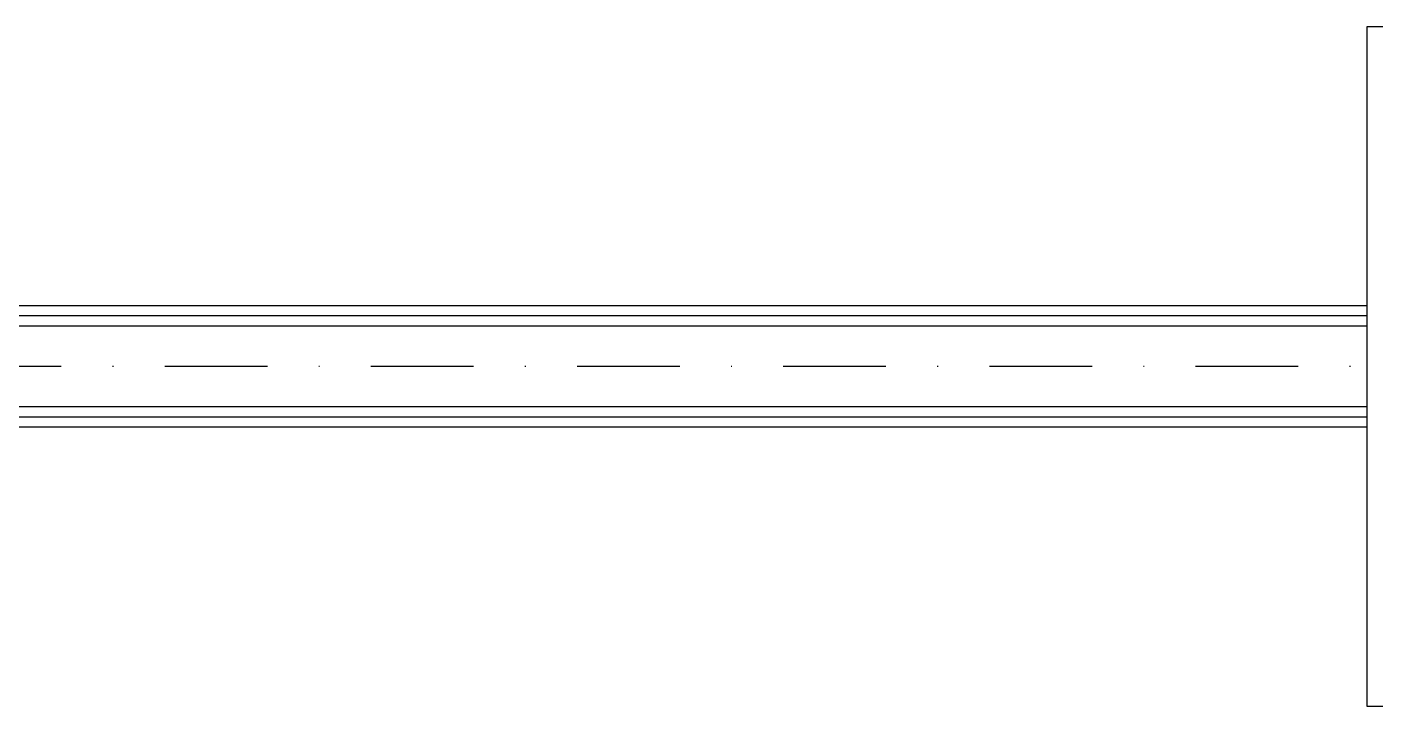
# Model space of a CAD drawing. Header units: inches. Extents: x -772 to 6765, y -813 to 4093.
# Drawn here: x 5742.3 to 5909, y 808 to 892 of the extents above; entities that cross this region are included whole.
import ezdxf

# ---------------------------------------------------------------- set-up
doc = ezdxf.new("R2010")
doc.units = ezdxf.units.IN
doc.header["$MEASUREMENT"] = 0
doc.linetypes.add('DASHDOT', pattern=[25.4, 12.7, -6.35, 0, -6.35])
for name, color, linetype in [('FHM_BEYAZ ALÇIPAN', 7, 'Continuous'), ('FHM_WAL_Siva', 30, 'Continuous'), ('H_STR_Aks', 250, 'DASHDOT')]:
    doc.layers.add(name, color=color, linetype=linetype)

msp = doc.modelspace()

# ---------------------------------------------------------------- linework, layer by layer
at = {"layer": 'FHM_BEYAZ ALÇIPAN'}
for p, q in [((5908, 857.5), (5142, 857.5)), ((5908, 856.25), (5142, 856.25)), ((5908, 855), (5142, 855)), ((5908, 845), (5142, 845)), ((5908, 843.75), (5142, 843.75)), ((5908, 842.5), (5142, 842.5))]:
    msp.add_line(p, q, dxfattribs=at)
at = {"layer": 'FHM_WAL_Siva'}
msp.add_lwpolyline([(5990, 892), (5908, 892), (5908, 808), (5990, 808)], dxfattribs=at)
at = {"layer": 'H_STR_Aks'}
msp.add_line((6664.509, 850), (-659.052, 850), dxfattribs=at)

doc.saveas('drawing.dxf')
